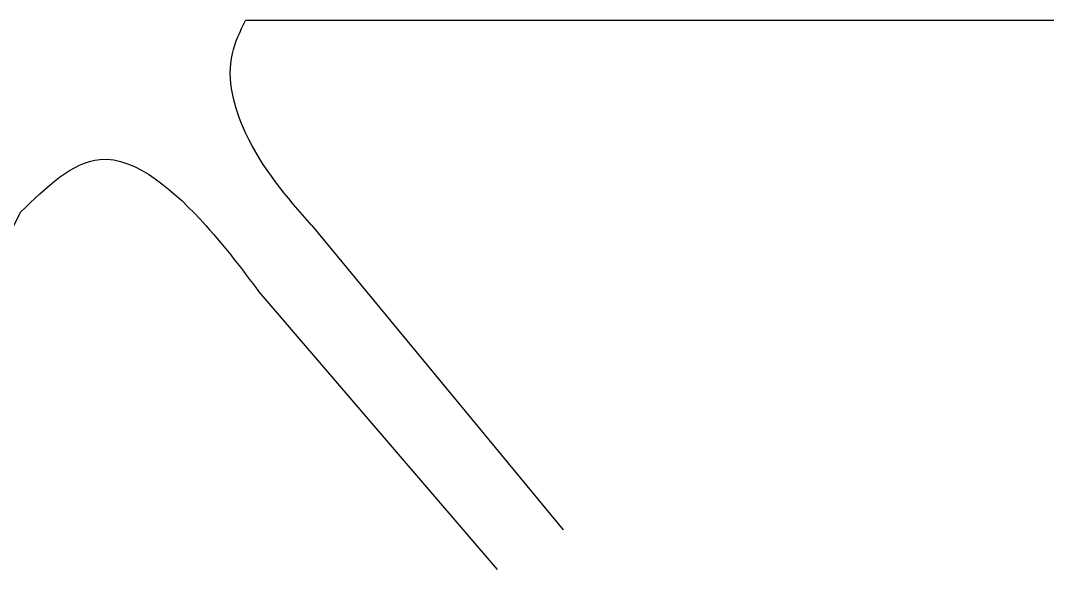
# Model space of a CAD drawing. Header units: millimetres. Extents: x -5657 to 14604, y -1609 to 2067.
# Drawn here: x -170 to 606, y 1015 to 1430 of the extents above; entities that cross this region are included whole.
import ezdxf

# ---------------------------------------------------------------- set-up
doc = ezdxf.new("R2010")
doc.units = ezdxf.units.MM
doc.layers.get('0').update_dxf_attribs({"color": 4})

msp = doc.modelspace()

# ---------------------------------------------------------------- linework, layer by layer
for p, q in [((1330, 1430), (0, 1430)), ((-300, 1025), (-170, 1285)), ((50, 1275), (240, 1045)), ((10, 1225), (190, 1015))]:
    msp.add_line(p, q)
for points in [[(50, 1275), (0, 1345), (-10, 1405), (0, 1430)], [(-170, 1285), (-110, 1325), (-30, 1275), (10, 1225)]]:
    msp.add_spline(points, degree=3)

doc.saveas('drawing.dxf')
